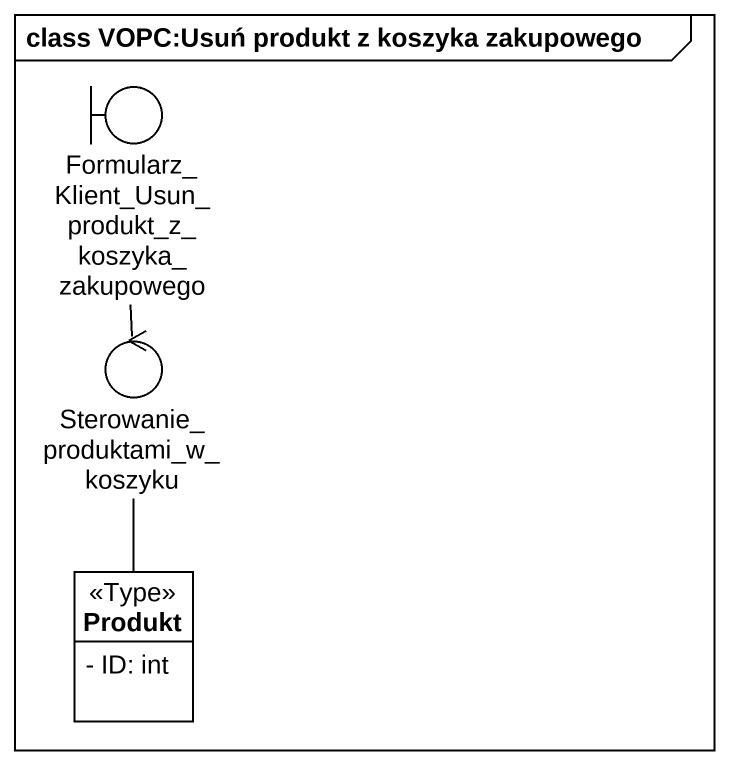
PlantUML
@startuml
mainframe class VOPC:Usuń produkt z koszyka zakupowego
allowmixing
hide circle
hide empty members
skinparam classAttributeIconSize 0
boundary "Formularz_Klient_Usun_produkt_z_koszyka_zakupowego" as Formularz_Klient_Usun
control "Sterowanie_produktami_w_koszyku" as Sterowanie_produktami_w
class Produkt <<Type>> {
  - ID: int
}
Sterowanie_produktami_w -up- Formularz_Klient_Usun
Produkt -up- Sterowanie_produktami_w
@enduml
